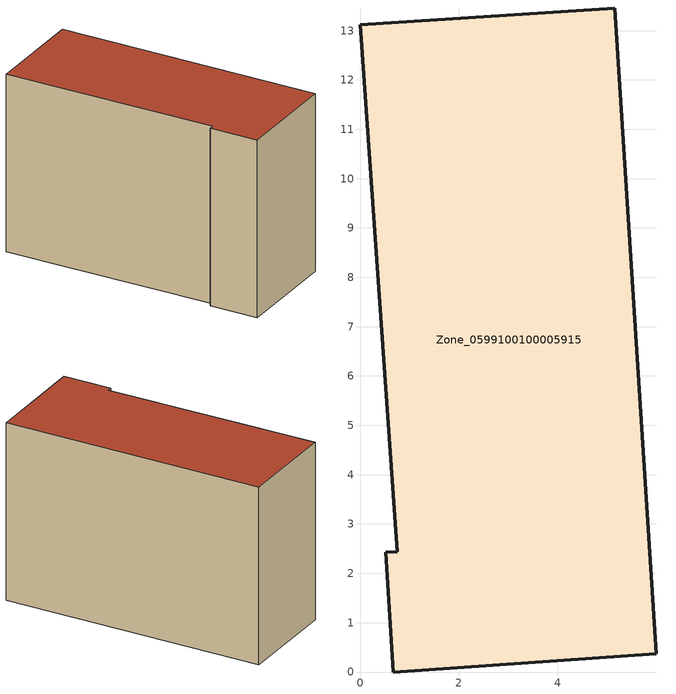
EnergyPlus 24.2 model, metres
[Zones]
Zone_0599100100005915
 floor ground (C_G): 0.52,2.42 0.74,2.44 0,13.12 5.16,13.46 6,0.37 0.66,0 z0
 wall outside (C_F): 0.74,2.44 0.52,2.42 0.66,0 6,0.37 5.16,13.46 0,13.12 0.74,2.44 z0:8.98
 roof outside (C_R): 5.16,13.46 0,13.12 0.74,2.44 0.52,2.42 0.66,0 6,0.37 z8.98
[BUILDING]
Pand.0599100100005915: North Axis=0; Terrain=City; Loads Convergence Tolerance Value=0.04; Temperature Convergence Tolerance Value=0.4; Solar Distribution=FullExterior; Maximum Number of Warmup Days=25; Minimum Number of Warmup Days=1
[Site:Location]
Rotterdam.The.Hague.AP_ZH_NLD Design_Conditions: Latitude=51.96; Longitude=4.45; Time Zone=1; Elevation=-4.5
[SITE:GROUNDTEMPERATURE:BUILDINGSURFACE]
18, 18, 18, 18, 18, 18, 18, 18, 18, 18, 18, 18
[MATERIAL] Thermal Absorptance=0.9; Solar Absorptance=0.7; Visible Absorptance=0.7
Name | Roughness | Thickness | Conductivity | Density | Specific Heat
G.TC.2006-2014 | MediumSmooth | 0.15 | 0.06 | 540 | 1210
F.TC.2006-2014 | Rough | 0.3 | 0.12 | 1920 | 840
R.TC.2006-2014 | MediumRough | 0.2 | 0.08 | 1500 | 1000
[CONSTRUCTION]
C_G: G.TC.2006-2014
C_F: F.TC.2006-2014
C_R: R.TC.2006-2014
[ZONE]
Zone_0599100100005915: Type=1; Multiplier=1; Ceiling Height=Autocalculate; Volume=Autocalculate; Floor Area=autocalculate; Part of Total Floor Area=Yes
[ZONEINFILTRATION:DESIGNFLOWRATE]
Infil_Zone_0599100100005915: Zone or ZoneList or Space or SpaceList=Zone_0599100100005915; Schedule=AlwaysOn; Design Flow Rate Calculation Method=Flow/Area; Flow Rate per Floor Area=0.0015; Constant Term Coefficient=1; Temperature Term Coefficient=0; Velocity Term Coefficient=0; Velocity Squared Term Coefficient=0
[HVACTEMPLATE:ZONE:IDEALLOADSAIRSYSTEM]
Zone_0599100100005915: Maximum Heating Supply Air Temperature=50; Minimum Cooling Supply Air Temperature=13; Maximum Heating Supply Air Humidity Ratio=0.0156; Minimum Cooling Supply Air Humidity Ratio=0.0077; Heating Limit=NoLimit; Cooling Limit=NoLimit; Dehumidification Control Type=ConstantSensibleHeatRatio; Cooling Sensible Heat Ratio=0.7; Dehumidification Setpoint=60; Humidification Control Type=None; Humidification Setpoint=30; Outdoor Air Method=None; Outdoor Air Flow Rate per Person=0.00944; Outdoor Air Flow Rate per Zone Floor Area=0; Outdoor Air Flow Rate per Zone=0; Demand Controlled Ventilation Type=None; Outdoor Air Economizer Type=NoEconomizer; Heat Recovery Type=None; Sensible Heat Recovery Effectiveness=0.7; Latent Heat Recovery Effectiveness=0.65
[ZONECONTROL:THERMOSTAT]
ThermostatControl_Zone_0599100100005915: Zone or ZoneList=Zone_0599100100005915; Control Type Schedule=DualSetpointControlType; Control 1=Thermostat_Zone_0599100100005915; Temperature Difference Between Cutout And Setpoint=0
[THERMOSTATSETPOINT:DUALSETPOINT]
Thermostat_Zone_0599100100005915: Heating Setpoint Temperature Schedule=HeatingSetpoint_Zone_0599100100005915; Cooling Setpoint Temperature Schedule=CoolingSetpoint_Zone_0599100100005915
[SCHEDULE:COMPACT]
HeatingSetpoint_Zone_0599100100005915: Through: 12/31, For: AllDays, Until: 24:00, 21
CoolingSetpoint_Zone_0599100100005915: Through: 12/31, For: AllDays, Until: 24:00, 24
DualSetpointControlType: Through: 12/31, For: AllDays, Until: 24:00, 4
AlwaysOn: Through: 12/31, For: AllDays, Until: 24:00, 1
